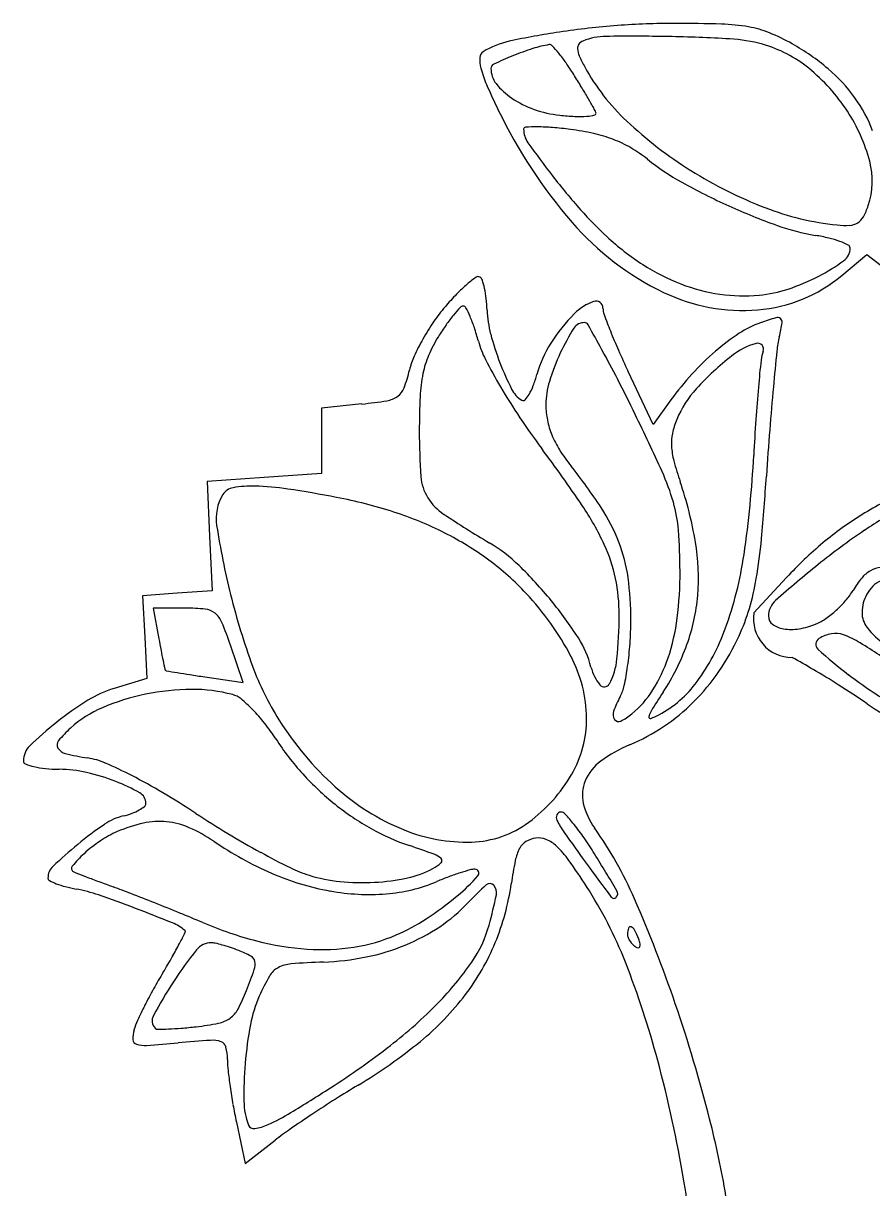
# Model space of a CAD drawing. Header units: millimetres. Extents: x 56222 to 3066687, y -650199 to -121287.
# Drawn here: x 140371.89 to 140378.25, y -185786.98 to -185778.2 of the extents above; entities that cross this region are included whole.
import ezdxf

# ---------------------------------------------------------------- set-up
doc = ezdxf.new("R2010")
doc.units = ezdxf.units.MM
doc.header["$MEASUREMENT"] = 0
doc.layers.add('$TD_AUDIT_GENERATED_(A0BDF17)', color=32, linetype='Continuous', lineweight=30)

msp = doc.modelspace()

# ---------------------------------------------------------------- linework, layer by layer
at = {"layer": '$TD_AUDIT_GENERATED_(A0BDF17)', "linetype": 'Continuous', "lineweight": 25, "ltscale": 2}
for p, q in [((140378.0222, -185780.0916), (140378.2097, -185779.9338)), ((140378.2097, -185779.9338), (140378.4162, -185780.0913)), ((140376.6086, -185781.2091), (140376.4203, -185780.8112)), ((140374.4241, -185781.056), (140374.12, -185781.0866)), ((140376.7412, -185781.0254), (140376.6086, -185781.2091)), ((140374.12, -185781.0866), (140374.12, -185781.3315)), ((140374.12, -185781.3315), (140374.12, -185781.5763)), ((140374.12, -185781.5763), (140373.6916, -185781.6069)), ((140373.6916, -185781.6069), (140373.2631, -185781.6375)), ((140373.2631, -185781.6375), (140373.2819, -185782.047)), ((140373.2819, -185782.047), (140373.3007, -185782.4565)), ((140377.6086, -185782.3572), (140377.3643, -185782.6222)), ((140373.0395, -185782.4755), (140372.7783, -185782.4945)), ((140373.3007, -185782.4565), (140373.0395, -185782.4755)), ((140372.7783, -185782.4945), (140372.7951, -185782.805)), ((140373.1015, -185782.5863), (140372.8597, -185782.5863)), ((140372.8597, -185782.5863), (140372.9012, -185782.8159)), ((140372.7951, -185782.805), (140372.8119, -185783.1155)), ((140373.5334, -185783.1439), (140373.4384, -185782.8651)), ((140372.8119, -185783.1155), (140372.5657, -185783.1892)), ((140373.2452, -185783.1021), (140373.5334, -185783.1439)), ((140373.4826, -185786.4406), (140373.5491, -185786.7506)), ((140373.5491, -185786.7506), (140373.7733, -185786.5767))]:
    msp.add_line(p, q, dxfattribs=at)
for centre, radius, start, end in [((140376.8082, -185784.3599), 6.1593, 94.3519, 98.4268), ((140376.769, -185783.8444), 5.6423, 89.99999, 94.35188), ((140376.769, -185789.7622), 11.5601, 88.25477, 89.99997), ((140377.0772, -185779.6462), 1.4394, 80.1581, 88.25475), ((140377.1912, -185778.989), 0.7724, 68.06756, 80.15812), ((140375.6613, -185778.9462), 0.6246, 102.22835, 121.71749), ((140376.7512, -185783.9749), 5.7701, 98.42682, 102.22839), ((140376.108, -185778.4002), 0.0713, 112.01609, 143.90307), ((140376.2602, -185778.7767), 0.4773, 90.68954, 112.01605), ((140376.4408, -185793.7854), 15.4871, 88.96312, 90.68952), ((140376.5045, -185790.2664), 11.9676, 86.7502, 88.96313), ((140377.1172, -185779.4764), 1.1602, 74.47953, 86.75017), ((140376.9445, -185779.6017), 1.4329, 60.45483, 68.06756), ((140375.3611, -185778.4604), 0.0536, 121.71756, 177.71756), ((140376.3285, -185780.3328), 2.0395, 107.78562, 112.29216), ((140375.9569, -185779.1744), 0.823, 98.90941, 107.78558), ((140375.8333, -185778.3858), 0.0248, 42.66416, 98.90942), ((140374.9378, -185779.2112), 1.2426, 39.28446, 42.66421), ((140374.9912, -185779.1674), 1.1736, 34.83129, 39.28445), ((140376.0926, -185778.389), 0.0522, 143.90298, 184.14166), ((140376.1939, -185778.3816), 0.1538, 184.14182, 204.31474), ((140377.1732, -185779.2749), 0.9511, 50.77659, 74.47955), ((140376.777, -185779.8973), 1.7726, 49.85737, 60.45481), ((140375.5787, -185778.4691), 0.2713, 177.71761, 194.58043), ((140375.4284, -185778.5408), 0.0366, 114.81172, 180.00001), ((140376.8901, -185781.7027), 3.52, 112.29219, 114.81173), ((140374.2813, -185779.6615), 2.0385, 31.88618, 34.83125), ((140377.1537, -185777.948), 1.207, 204.3148, 208.73473), ((140376.1207, -185778.3281), 0.8314, 194.58055, 203.53659), ((140375.574, -185778.5408), 0.1822, 180.00004, 218.33223), ((140367.8551, -185783.6592), 9.6067, 31.24282, 31.88613), ((140377.5287, -185777.7424), 1.6347, 208.73475, 226.8241), ((140376.8747, -185779.6405), 1.423, 33.24992, 50.7766), ((140377.1432, -185779.463), 1.2046, 35.70182, 49.85739), ((140380.253, -185776.5282), 5.3386, 203.53661, 205.80339), ((140375.8394, -185778.3309), 0.5206, 218.33225, 235.85984), ((140369.8714, -185782.436), 7.2484, 30.4483, 31.24287), ((140375.9565, -185778.1583), 0.7292, 235.8598, 250.67233), ((140369.7595, -185782.5019), 7.3782, 29.79288, 30.44834), ((140377.2596, -185779.3794), 1.0613, 20.51906, 35.70173), ((140378.9135, -185777.1758), 3.8508, 205.80341, 220.83503), ((140376.0055, -185778.0187), 0.8772, 250.67233, 263.56905), ((140375.8465, -185779.0168), 0.3641, 23.94995, 29.79285), ((140376.1665, -185778.8747), 0.014, 284.25909, 23.95004), ((140376.9954, -185779.5614), 1.2787, 14.76846, 33.24996), ((140376.1057, -185777.1296), 1.7719, 263.56909, 267.23708), ((140376.0545, -185778.1891), 0.7111, 267.23711, 274.49108), ((140376.0824, -185778.5438), 0.3554, 274.49106, 284.25911), ((140378.5547, -185776.6489), 3.1342, 226.8241, 237.93809), ((140375.6514, -185778.9951), 0.0149, 92.74501, 180.00003), ((140375.8116, -185778.9951), 0.175, 180.00004, 215.40723), ((140375.7306, -185780.6453), 1.667, 89.68676, 92.74503), ((140375.7314, -185780.4981), 1.5198, 85.41063, 89.68669), ((140375.608, -185782.0346), 3.0612, 82.87826, 85.41063), ((140375.7587, -185780.8283), 1.8456, 77.35667, 82.87823), ((140375.9356, -185780.0399), 1.0375, 68.85806, 77.35663), ((140381.7843, -185774.7494), 7.5029, 215.40734, 217.77425), ((140375.9827, -185779.9181), 0.9069, 59.69379, 68.85806), ((140375.8985, -185780.0622), 1.0739, 51.62025, 59.69378), ((140377.7542, -185777.7191), 1.9151, 231.62029, 240.94153), ((140378.6225, -185776.5407), 3.2618, 237.9381, 248.87283), ((140377.6691, -185779.3838), 0.582, 341.48958, 14.76852), ((140379.9367, -185776.1812), 5.1655, 217.77427, 221.43722), ((140379.1781, -185775.1566), 4.8466, 240.94154, 245.60088), ((140379.1627, -185775.1905), 4.8093, 245.60081, 250.24984), ((140377.7124, -185779.3983), 0.5363, 331.70121, 341.48963), ((140378.1153, -185777.7891), 2.736, 221.43716, 227.33114), ((140378.208, -185777.6133), 2.1119, 248.87278, 264.01735), ((140378.0793, -185779.5959), 0.1196, 301.89782, 331.70124), ((140377.6072, -185778.3048), 2.1242, 220.83503, 244.2983), ((140378.0953, -185778.1635), 1.6505, 250.24981, 260.57187), ((140378.0513, -185779.109), 0.608, 264.01737, 272.98004), ((140378.0764, -185779.5911), 0.1253, 272.98004, 301.89793), ((140377.6276, -185778.3181), 2.0165, 227.33117, 237.06628), ((140377.5952, -185781.1749), 1.4021, 76.41333, 80.57186), ((140377.7412, -185780.5708), 0.7806, 69.96603, 76.41332), ((140377.7936, -185780.4272), 0.6278, 63.76835, 69.96602), ((140377.9667, -185779.8866), 0.1184, 305.94946, 0), ((140378.0599, -185779.8866), 0.0251, 359.99997, 63.76836), ((140377.3695, -185778.7166), 1.5416, 237.06627, 248.97215), ((140377.1766, -185778.7971), 1.4642, 297.36262, 305.94953), ((140375.8826, -185780.9429), 1.0317, 125.72026, 130.45176), ((140375.2953, -185780.1261), 0.0257, 58.28236, 125.72009), ((140375.2861, -185780.141), 0.0433, 17.9602, 58.28242), ((140377.3029, -185779.2367), 1.1173, 274.64206, 310.07879), ((140377.129, -185778.7052), 1.5677, 288.25634, 297.36272), ((140375.9508, -185781.0228), 1.1368, 130.45186, 135.9512), ((140374.7109, -185780.3275), 0.6479, 12.36828, 17.96016), ((140374.5955, -185780.3528), 0.766, 6.51775, 12.36822), ((140377.3084, -185778.8755), 1.3714, 248.9721, 261.64377), ((140377.3073, -185779.2457), 0.9985, 275.48854, 288.2564), ((140376.6357, -185781.6854), 2.0897, 135.95127, 139.43756), ((140374.2316, -185780.3944), 1.1323, 2.15279, 6.51774), ((140377.2821, -185778.9803), 1.3745, 244.29828, 274.6421), ((140377.2862, -185779.0266), 1.2187, 261.64374, 275.48855), ((140376.0308, -185781.1676), 1.2935, 139.43761, 145.71039), ((140376.1269, -185781.2133), 1.3084, 137.65344, 140.94543), ((140375.1835, -185780.3535), 0.032, 89.99998, 137.65351), ((140375.1835, -185780.3446), 0.0231, 27.63136, 89.99989), ((140374.3385, -185780.7869), 0.9769, 23.41825, 27.63131), ((140376.1943, -185780.3206), 0.8318, 182.15286, 194.6703), ((140376.2833, -185780.6433), 0.3755, 108.65539, 135.09566), ((140376.1798, -185780.3368), 0.052, 0.03606, 108.65538), ((140376.3724, -185780.3367), 0.1405, 180.03601, 200.09385), ((140376.4417, -185781.4477), 1.7908, 145.71039, 150.62584), ((140376.0802, -185781.1754), 1.2483, 140.94549, 145.20506), ((140374.3029, -185780.8023), 1.0157, 18.29343, 23.41825), ((140376.9374, -185781.2952), 1.2989, 135.09563, 147.63021), ((140376.0894, -185780.5356), 0.0898, 87.54375, 147.80899), ((140376.0919, -185780.4777), 0.0318, 29.58795, 87.54378), ((140380.7557, -185778.7332), 4.808, 200.09388, 201.65917), ((140377.6517, -185781.1306), 0.7243, 109.21853, 123.36337), ((140378.2994, -185782.9886), 2.6919, 106.64308, 109.21853), ((140377.5396, -185780.4466), 0.0389, 53.20802, 106.64304), ((140375.7992, -185780.1476), 1.8006, 347.02887, 350.46796), ((140377.5441, -185780.4406), 0.0313, 350.46795, 53.20798), ((140376.7494, -185781.6404), 2.0632, 145.20506, 148.12859), ((140373.545, -185781.0529), 1.8139, 14.97372, 18.29343), ((140377.3568, -185780.0163), 2.0334, 194.67029, 201.09009), ((140377.4696, -185781.4045), 1.7208, 147.80905, 154.85376), ((140360.1259, -185789.5432), 18.392, 28.92018, 29.58802), ((140380.2898, -185778.9182), 4.3067, 201.65917, 203.75774), ((140378.2068, -185781.9735), 1.7335, 123.36335, 130.73226), ((140376.3113, -185781.3744), 1.6412, 150.62584, 155.64712), ((140375.8782, -185781.0987), 1.0372, 148.12862, 156.87802), ((140375.9672, -185780.4051), 0.6934, 194.97366, 207.21276), ((140376.5746, -185781.0652), 0.8694, 147.63019, 164.56435), ((140377.5168, -185781.0985), 0.5148, 105.42839, 128.3107), ((140377.3917, -185780.6449), 0.0442, 339.00626, 105.42835), ((140378.4224, -185780.7518), 0.8912, 167.02892, 174.05759), ((140375.3308, -185780.9305), 0.5649, 155.64714, 166.77188), ((140375.5681, -185780.9663), 0.7001, 156.87794, 168.62428), ((140377.3563, -185781.3513), 1.5955, 154.85381, 163.06399), ((140369.3869, -185784.4267), 7.8116, 27.07472, 28.92029), ((140382.1351, -185778.106), 6.3227, 203.75777, 205.33155), ((140378.4184, -185782.2193), 2.0579, 130.73224, 137.5956), ((140378.5993, -185782.4685), 2.2608, 128.31079, 137.46888), ((140377.6749, -185780.7536), 0.2591, 159.00629, 173.93841), ((140400.9955, -185783.1014), 23.5863, 174.05758, 174.71258), ((140373.6622, -185780.5383), 1.1492, 339.75971, 346.7719), ((140378.9572, -185778.8675), 4.0556, 207.21281, 210.52634), ((140377.4564, -185779.9779), 2.1402, 201.09003, 206.82895), ((140390.4324, -185782.1083), 13.0884, 173.93856, 174.83031), ((140375.9962, -185781.0525), 1.1368, 168.6243, 177.33136), ((140374.8112, -185780.5783), 0.96, 339.27693, 344.56439), ((140376.4113, -185781.0635), 0.6078, 163.06405, 179.94055), ((140363.3788, -185787.4978), 14.5591, 25.91673, 27.07478), ((140378.5073, -185782.3004), 2.1782, 137.59563, 144.17275), ((140374.6155, -185780.8898), 0.1332, 305.52759, 339.7598), ((140379.6151, -185778.4796), 4.8193, 210.5264, 213.77645), ((140375.7347, -185780.8486), 0.2109, 206.82894, 238.28244), ((140375.4783, -185780.868), 0.2306, 317.19313, 329.87279), ((140375.2933, -185780.7607), 0.4445, 329.87285, 339.27691), ((140377.5167, -185781.4755), 0.7918, 137.46891, 157.49991), ((140387.8508, -185781.8747), 10.4962, 174.83035, 176.15868), ((140399.3632, -185782.9504), 21.947, 174.71256, 175.55274), ((140374.1043, -185777.8785), 3.1936, 275.74736, 279.14407), ((140374.5813, -185780.842), 0.1919, 279.14411, 305.52761), ((140380.4577, -185781.2604), 5.6032, 177.33139, 179.99988), ((140375.6337, -185781.012), 0.0188, 238.28239, 317.19312), ((140376.3885, -185781.0635), 0.5849, 179.9406, 191.23659), ((140380.2101, -185778.0817), 5.5351, 213.77641, 216.7059), ((140359.4052, -185789.4288), 18.977, 24.48965, 25.91675), ((140376.3956, -185781.0621), 0.5921, 191.23665, 202.42884), ((140377.3325, -185781.3992), 0.5924, 157.49988, 167.99417), ((140393.2626, -185782.2381), 15.9202, 176.15866, 177.13085), ((140379.7028, -185781.2604), 4.8483, 179.99985, 184.0342), ((140376.5249, -185781.0087), 0.732, 202.42885, 212.37465), ((140377.1072, -185781.3513), 0.362, 167.99415, 183.16998), ((140407.7976, -185783.6064), 30.4069, 175.55277, 176.21075), ((140366.6371, -185788.2009), 11.3949, 34.07475, 36.70589), ((140377.0716, -185780.6621), 1.3794, 212.37465, 218.56475), ((140377.2951, -185781.3409), 0.5502, 183.16998, 194.88318), ((140379.1274, -185780.8539), 2.4461, 194.8831, 198.75272), ((140369.5132, -185781.0478), 7.859, 351.68253, 357.13079), ((140372.8001, -185784.0677), 4.0835, 33.17716, 38.56472), ((140375.1733, -185782.2462), 1.6501, 15.94207, 24.48962), ((140356.8831, -185780.2342), 20.6192, 354.90356, 356.21081), ((140373.477, -185781.794), 0.1119, 99.40219, 148.2824), ((140373.6004, -185782.539), 0.867, 88.58049, 99.40226), ((140373.5728, -185783.6516), 1.9799, 81.41718, 88.58049), ((140375.2068, -185781.5775), 0.341, 184.03416, 212.09363), ((140374.0523, -185782.5769), 2.9135, 9.59664, 18.75267), ((140373.6732, -185781.9153), 0.3424, 148.28244, 188.90163), ((140372.4594, -185791.0286), 9.4405, 79.16831, 81.41721), ((140373.5562, -185785.2964), 3.6043, 72.08967, 79.16826), ((140375.2668, -185781.5399), 0.4119, 212.09361, 236.50785), ((140379.5249, -185784.0751), 2.5721, 113.4372, 121.61969), ((140374.3197, -185783.0043), 2.1198, 24.93201, 34.07477), ((140375.0493, -185782.5971), 1.3963, 21.18253, 33.1771), ((140375.7497, -185782.0816), 1.0506, 4.29943, 15.94199), ((140379.359, -185783.7133), 2.0702, 115.03495, 124.31272), ((140373.8515, -185784.3827), 2.644, 63.16037, 72.08964), ((140379.723, -185774.8052), 8.4873, 236.50779, 239.21478), ((140379.498, -185784.0314), 2.5207, 121.61971, 129.89123), ((140379.2392, -185781.0435), 5.9763, 188.90161, 193.9616), ((140373.9934, -185784.1023), 2.3298, 53.61566, 63.16043), ((140372.418, -185782.332), 4.3917, 0.27629, 4.29942), ((140381.3493, -185786.6297), 5.6011, 124.31267, 128.72665), ((140374.7587, -185783.1378), 1.212, 45.89108, 59.21474), ((140375.1953, -185782.5972), 1.1542, 11.66324, 24.93208), ((140375.253, -185782.5182), 1.1778, 7.88058, 21.18253), ((140375.3335, -185782.3603), 1.6141, 355.34972, 9.59662), ((140373.6733, -185781.7317), 3.7623, 350.29692, 354.90357), ((140379.7433, -185784.3249), 2.9032, 129.89125, 137.33113), ((140374.5113, -185781.7785), 2.8077, 339.93967, 351.68258), ((140374.1628, -185783.8724), 2.0442, 43.08762, 53.61575), ((140373.4548, -185784.483), 3.0854, 39.26008, 45.89101), ((140383.2812, -185789.0387), 8.689, 128.72664, 131.47418), ((140378.3502, -185782.5139), 0.2353, 97.95719, 118.81694), ((140375.0087, -185782.6357), 1.3447, 359.83079, 11.6633), ((140374.1744, -185782.6675), 2.2667, 359.73085, 7.88061), ((140374.1131, -185782.3239), 2.6967, 352.79059, 0.27626), ((140375.4992, -185782.0439), 1.9099, 343.3914, 350.29689), ((140378.7298, -185782.8213), 0.7229, 140.44394, 149.42904), ((140378.3439, -185782.5026), 0.2223, 118.81694, 140.44401), ((140378.4177, -185782.594), 0.2359, 115.32886, 151.84504), ((140374.0693, -185783.9598), 2.1722, 27.729, 43.08759), ((140377.6617, -185782.1904), 0.5177, 319.26918, 329.42908), ((140378.4921, -185781.2292), 5.2065, 193.96157, 200.14939), ((140373.4918, -185784.4526), 3.0375, 32.72916, 39.26003), ((140375.5369, -185782.3768), 1.4101, 339.95617, 355.34967), ((140377.6318, -185782.6475), 0.1589, 131.47412, 180.00001), ((140377.4185, -185781.981), 0.8386, 312.18995, 319.26922), ((140378.4719, -185782.6231), 0.2974, 151.84503, 178.92938), ((140373.1015, -185783.9591), 1.3728, 83.80614, 89.99991), ((140373.2347, -185782.7318), 0.1383, 50.38613, 83.80619), ((140373.2091, -185782.7628), 0.1785, 22.54841, 50.38616), ((140372.8893, -185782.6295), 3.4641, 354.39539, 359.83082), ((140375.8229, -185782.1404), 1.5721, 335.40091, 343.39135), ((140377.6496, -185782.668), 0.289, 170.89272, 270), ((140377.5475, -185782.6475), 0.0746, 179.99994, 233.95752), ((140377.4395, -185782.0041), 0.8074, 305.02258, 312.19001), ((140378.3573, -185782.6209), 0.1828, 178.92943, 217.90507), ((140370.7854, -185783.7691), 2.8028, 18.81559, 22.54842), ((140373.7572, -185782.6655), 2.6839, 356.00196, 359.7309), ((140375.2695, -185782.4702), 1.5311, 341.35377, 352.79059), ((140377.616, -185782.5535), 0.1909, 233.95747, 260.76538), ((140377.6088, -185782.1723), 0.5771, 279.35959, 292.50005), ((140377.6831, -185782.3518), 0.3829, 292.49997, 305.02266), ((140378.6799, -185782.3697), 0.5917, 217.90507, 235.95433), ((140382.5276, -185781.0755), 9.7825, 190.24784, 190.77519), ((140375.4289, -185783.2077), 0.7349, 13.98473, 32.72919), ((140375.6315, -185782.1876), 1.6152, 323.98259, 339.93975), ((140375.634, -185782.0539), 1.7799, 325.53174, 335.40091), ((140377.6436, -185782.3835), 0.3631, 260.76541, 279.35961), ((140377.8777, -185782.8575), 0.0497, 122.37605, 227.29078), ((140377.9929, -185783.0393), 0.2649, 100.43347, 122.37601), ((140377.9761, -185782.9482), 0.1723, 70.15058, 100.43337), ((140377.8107, -185783.4064), 0.6594, 57.88519, 70.15057), ((140378.1425, -185781.91), 5.3187, 190.77528, 191.60744), ((140373.9725, -185782.6806), 2.4681, 352.03102, 356.00191), ((140375.2038, -185782.2553), 1.7646, 326.94518, 339.95612), ((140379.9074, -185780.6586), 3.0422, 227.29076, 232.92203), ((140369.886, -185796.0322), 15.5662, 56.64784, 57.88519), ((140390.2798, -185779.417), 17.7094, 191.60741, 191.82514), ((140375.0908, -185783.4229), 1.0182, 0.66609, 27.72897), ((140375.844, -185782.9194), 0.4953, 331.55889, 354.39537), ((140375.6419, -185782.5958), 1.138, 327.95108, 341.35377), ((140372.9253, -185791.4788), 9.7437, 59.91891, 60.99698), ((140372.9599, -185783.0432), 0.0139, 191.8253, 223.91546), ((140372.9587, -185783.0443), 0.0123, 223.91521, 260.36927), ((140378.0092, -185753.2809), 30.2011, 260.36936, 260.52887), ((140374.2484, -185775.8243), 7.3463, 260.52892, 261.27651), ((140375.22, -185769.4917), 13.753, 261.27661, 261.74414), ((140375.593, -185782.293), 2.1183, 200.14937, 212.26301), ((140376.4625, -185782.9503), 0.3303, 193.98475, 219.95249), ((140374.2983, -185782.7262), 2.1391, 348.09611, 352.03103), ((140375.7777, -185782.1526), 1.6055, 314.86946, 325.53184), ((140375.2727, -185787.4262), 5.0604, 57.43465, 59.9189), ((140380.4786, -185779.9028), 3.9895, 232.92197, 238.67624), ((140376.242, -185783.135), 0.0426, 219.95251, 331.55882), ((140376.0965, -185783.1053), 0.3014, 331.38904, 348.09617), ((140376.2515, -185782.6383), 0.8486, 298.1549, 323.98258), ((140372.7723, -185791.3412), 9.7057, 55.90874, 57.43462), ((140372.8, -185783.9712), 0.8163, 106.67843, 121.86088), ((140373.1458, -185784.9036), 1.7061, 101.66058, 113.03636), ((140373.1622, -185784.9829), 1.7871, 90.49559, 101.66058), ((140373.1567, -185784.3477), 1.1518, 74.97961, 90.49562), ((140373.4122, -185783.3953), 0.1657, 50.29761, 74.97964), ((140372.8112, -185784.1192), 1.1066, 44.22433, 50.29764), ((140377.0371, -185783.6183), 0.77, 151.38907, 160.43916), ((140375.9681, -185782.8001), 0.7531, 309.69003, 327.9511), ((140385.3069, -185788.8301), 10.2894, 146.9452, 147.87339), ((140373.6551, -185785.3471), 2.4363, 121.86083, 128.57924), ((140372.812, -185784.1185), 0.853, 113.03639, 132.14459), ((140372.6481, -185784.2779), 1.3342, 38.28708, 44.22434), ((140375.8295, -185782.2046), 1.5321, 303.9439, 314.86948), ((140382.0779, -185777.5922), 6.8963, 235.90876, 240.81963), ((140373.8885, -185785.6397), 2.8106, 128.5792, 134.10396), ((140375.8458, -185782.1334), 2.4174, 212.26295, 227.85744), ((140375.2907, -185783.4205), 0.8183, 329.75635, 0.66611), ((140376.3754, -185783.3832), 0.0678, 160.4392, 214.08266), ((140376.3493, -185783.4008), 0.0363, 214.08256, 295.77744), ((140376.186, -185783.0626), 0.4119, 295.77747, 309.69011), ((140376.5866, -185783.4039), 0.0107, 169.64265, 289.73248), ((140376.6983, -185783.4243), 0.1243, 147.87339, 169.64265), ((140376.4347, -185782.9806), 0.4604, 289.73245, 298.1548), ((140372.831, -185784.1396), 0.8814, 132.14466, 140.63545), ((140372.4905, -185784.4023), 1.535, 32.94228, 38.28701), ((140375.8807, -185782.2807), 1.4404, 292.50095, 303.94394), ((140372.1876, -185783.6118), 0.0492, 140.63542, 209.80213), ((140375.5025, -185782.4506), 2.054, 212.9422, 222.20258), ((140376.8234, -185784.5564), 1.0228, 112.501, 126.46752), ((140372.0391, -185783.7316), 0.1533, 134.10387, 179.99992), ((140372.2191, -185783.5938), 0.0854, 209.80217, 256.56568), ((140372.7264, -185781.4696), 2.2693, 256.56565, 260.9148), ((140371.911, -185783.7316), 0.0252, 179.99983, 248.22095), ((140372.0684, -185783.3377), 0.4494, 248.22093, 256.62154), ((140372.1153, -185783.1404), 0.6522, 256.6215, 264.32556), ((140372.1719, -185782.571), 1.2243, 264.32558, 269.13382), ((140372.138, -185784.8112), 1.0161, 77.39427, 89.13375), ((140372.2807, -185784.2573), 0.5538, 66.66561, 80.91479), ((140371.1878, -185786.7907), 3.3129, 62.87001, 66.66562), ((140376.4279, -185784.0212), 0.3573, 126.46748, 157.06505), ((140372.0343, -185785.2748), 1.4912, 68.58788, 77.39426), ((140370.7572, -185787.6311), 4.2571, 59.2985, 62.87003), ((140375.5174, -185782.4371), 2.0742, 222.20262, 231.39549), ((140374.963, -185783.2295), 1.1976, 306.51736, 329.75631), ((140376.3501, -185783.9883), 0.2729, 157.06496, 193.28528), ((140372.0676, -185785.19), 1.4001, 60.42923, 68.58791), ((140369.7024, -185789.4075), 6.3231, 56.64328, 59.29848), ((140375.3992, -185782.6269), 1.7517, 227.85748, 247.70971), ((140372.7143, -185784.0503), 0.0897, 359.99991, 60.42924), ((140372.7739, -185784.0503), 0.0301, 309.61437, 359.99986), ((140375.4694, -185782.4972), 1.9973, 231.39553, 240.76367), ((140376.5966, -185783.9301), 0.5262, 193.28532, 215.4531), ((140372.7409, -185784.5721), 0.4401, 103.84155, 124.1832), ((140372.491, -185783.5575), 0.6049, 283.84147, 290.23174), ((140372.5691, -185783.7695), 0.3789, 290.23184, 299.30413), ((140372.6272, -185783.8731), 0.2602, 299.30406, 309.61424), ((140376.9505, -185778.3971), 6.8588, 236.64324, 239.01016), ((140375.9295, -185784.1557), 0.0483, 156.38756, 206.44355), ((140375.9154, -185784.1495), 0.0329, 89.99988, 156.38769), ((140375.9154, -185784.1613), 0.0447, 42.49514, 89.99989), ((140374.7042, -185785.271), 1.6874, 39.02694, 42.49514), ((140374.0137, -185786.446), 2.7053, 124.18326, 129.49615), ((140373.0186, -185785.2468), 1.0735, 102.51992, 113.5484), ((140372.9046, -185784.7331), 0.5473, 84.26332, 102.51984), ((140372.9033, -185784.7457), 0.56, 66.25593, 84.26329), ((140372.6622, -185785.2938), 1.1588, 55.80305, 66.25594), ((140375.2238, -185783.5817), 0.7593, 271.68182, 306.51731), ((140376.507, -185783.8685), 0.6932, 206.44348, 215.23956), ((140374.7362, -185785.2451), 1.6462, 34.63191, 39.02687), ((140372.9079, -185784.9928), 0.7965, 113.54844, 123.96016), ((140376.9725, -185778.3605), 6.9016, 239.01008, 241.366), ((140375.3282, -185782.7495), 1.7082, 240.76362, 251.29725), ((140375.2093, -185783.0901), 1.2512, 247.70974, 271.68181), ((140375.7528, -185784.498), 0.1884, 98.12624, 121.44299), ((140375.7475, -185784.461), 0.1511, 67.14921, 98.12626), ((140375.7049, -185784.5621), 0.2608, 46.5625, 67.14925), ((140394.9708, -185770.8246), 23.2998, 215.23958, 215.93446), ((140373.8631, -185785.8481), 2.7073, 31.60413, 34.63192), ((140373.7744, -185785.9397), 2.9384, 23.54331, 35.45308), ((140374.4733, -185787.0036), 3.4279, 129.49623, 133.64628), ((140373.0671, -185785.2291), 1.0814, 123.96018, 132.23903), ((140374.8203, -185782.1179), 2.681, 235.80306, 246.40713), ((140372.0375, -185792.4698), 8.5541, 69.98353, 71.29719), ((140375.9069, -185784.5469), 0.3395, 152.01795, 168.60653), ((140375.723, -185784.4492), 0.1312, 121.44295, 152.018), ((140375.3875, -185784.8974), 0.7225, 35.44946, 46.56254), ((140372.9296, -185785.0777), 0.8768, 132.23903, 140.56342), ((140376.5864, -185779.0677), 6.0958, 241.36591, 243.69708), ((140374.8145, -185784.2728), 0.3022, 298.15481, 312.10855), ((140374.9151, -185784.5709), 0.1473, 45.79274, 69.98353), ((140375.0026, -185784.4809), 0.0218, 312.10851, 45.79273), ((140378.6421, -185785.0981), 3.1297, 168.60662, 171.84682), ((140371.7003, -185787.5225), 5.2487, 32.87566, 35.44951), ((140359.5077, -185794.681), 19.5625, 30.65228, 31.60408), ((140372.1916, -185784.6115), 0.1221, 133.64639, 179.99987), ((140372.2739, -185784.5384), 0.0279, 140.5634, 239.24465), ((140372.3214, -185784.4585), 0.1208, 239.24461, 248.7601), ((140378.8044, -185767.7789), 18.016, 248.76019, 249.03246), ((140374.5345, -185782.7722), 1.967, 246.40715, 259.7822), ((140374.3217, -185783.6493), 0.985, 243.697, 252.66586), ((140374.6103, -185783.8912), 0.7351, 282.15096, 298.15488), ((140375.7704, -185786.4638), 1.9876, 107.86073, 110.46826), ((140375.727, -185786.3291), 1.846, 105.49857, 107.86068), ((140375.2714, -185784.6862), 0.1411, 89.99989, 105.49856), ((140375.2714, -185784.5745), 0.0294, 318.78046, 89.99989), ((140390.5764, -185774.0096), 17.8726, 215.93455, 216.9512), ((140372.0905, -185784.6115), 0.0211, 179.99984, 242.65404), ((140372.3196, -185784.1685), 0.5198, 242.65402, 248.7974), ((140372.3639, -185784.0542), 0.6424, 248.79752, 255.21205), ((140376.1107, -185774.8081), 10.4883, 249.03244, 249.58317), ((140378.4953, -185768.402), 17.3239, 249.58313, 249.96129), ((140374.3766, -185783.4733), 1.1694, 252.66586, 264.26362), ((140374.4278, -185782.9637), 1.6816, 264.26368, 273.09729), ((140374.4336, -185783.0705), 1.5746, 273.09728, 282.15103), ((140374.5083, -185783.4925), 1.2403, 274.50848, 292.6764), ((140375.9429, -185786.9262), 2.481, 110.4683, 112.67641), ((140374.2544, -185783.6836), 1.3814, 309.85248, 318.78037), ((140376.7207, -185786.2028), 2.0571, 131.52666, 136.81183), ((140375.3834, -185784.6927), 0.04, 42.95325, 131.52655), ((140375.3547, -185784.7194), 0.0793, 348.07295, 42.95326), ((140373.7059, -185784.3909), 1.8569, 337.71045, 351.84685), ((140373.4204, -185786.4108), 3.2006, 21.41879, 32.87573), ((140372.4921, -185783.5687), 1.1445, 255.21203, 259.37468), ((140372.0606, -185785.8689), 1.1959, 71.04632, 79.37461), ((140369.5441, -185793.1966), 8.9436, 69.15721, 71.04632), ((140370.1957, -185791.1569), 6.8974, 68.77761, 69.96133), ((140364.8066, -185805.0347), 21.7848, 68.27526, 68.77763), ((140374.4768, -185783.0927), 1.6413, 259.78225, 274.50851), ((140373.5401, -185782.8278), 2.4961, 303.17132, 309.85241), ((140371.2599, -185783.8545), 4.2645, 344.92922, 348.07296), ((140376.3135, -185784.7384), 0.0249, 216.95132, 317.26762), ((140376.3023, -185784.728), 0.0402, 317.26746, 30.65223), ((140368.2943, -185796.4792), 12.4561, 67.78963, 69.15715), ((140364.1672, -185806.6396), 23.5124, 67.77834, 68.27521), ((140374.321, -185783.9502), 1.2342, 303.79447, 316.81181), ((140366.8763, -185788.9453), 10.4629, 18.91507, 23.54326), ((140366.8538, -185800.0633), 16.4084, 67.1276, 67.77825), ((140374.0974, -185783.6804), 1.4776, 293.27673, 303.17129), ((140372.8682, -185785.2769), 0.356, 49.99246, 67.78957), ((140367.7759, -185782.3534), 5.9533, 332.49896, 333.4173), ((140373.0901, -185785.0126), 0.0109, 333.4173, 49.99242), ((140374.3993, -185782.1765), 3.0047, 247.12762, 255.25838), ((140374.1927, -185783.7586), 1.4648, 292.34624, 303.79448), ((140374.5157, -185784.7312), 0.8926, 325.13309, 344.92914), ((140376.5612, -185785.0312), 0.1457, 161.91075, 179.99987), ((140376.4366, -185784.9905), 0.0146, 66.14384, 161.91083), ((140376.4191, -185785.03), 0.0578, 27.85864, 66.1438), ((140375.9382, -185785.2842), 0.6018, 20.99348, 27.85867), ((140370.5404, -185783.7926), 2.8365, 330.20422, 332.49896), ((140373.2951, -185785.2375), 0.1415, 89.99994, 141.36414), ((140373.2951, -185785.2217), 0.1257, 76.60333, 89.99985), ((140373.0325, -185786.3244), 1.2593, 74.13628, 76.60334), ((140374.1404, -185783.1604), 1.9873, 255.25841, 266.34177), ((140374.1691, -185783.847), 1.2961, 278.63599, 293.27666), ((140373.8318, -185784.4425), 1.7209, 322.74405, 337.7104), ((140376.4869, -185785.0312), 0.0715, 179.99985, 200.29739), ((140376.5523, -185785.007), 0.1412, 200.29735, 212.496), ((140376.5636, -185784.9998), 0.1546, 212.49599, 224.21604), ((140376.5397, -185785.0231), 0.1212, 224.21592, 238.28245), ((140376.262, -185785.1599), 0.2549, 12.65311, 20.99352), ((140376.4756, -185785.1119), 0.036, 337.33151, 12.65299), ((140375.6347, -185787.1075), 3.1366, 141.36411, 146.78374), ((140372.9951, -185786.4559), 1.3959, 71.51656, 74.13624), ((140372.9213, -185786.6767), 1.6288, 69.18311, 71.51658), ((140373.2298, -185785.8654), 0.7608, 61.54017, 69.18311), ((140373.5649, -185785.2472), 0.0576, 11.12321, 61.54013), ((140374.118, -185783.5108), 1.6362, 266.34177, 278.63595), ((140374.1325, -185783.6122), 1.6231, 281.49335, 292.34622), ((140376.5013, -185785.0851), 0.0483, 238.28238, 264.38744), ((140376.4978, -185785.1212), 0.012, 264.3876, 337.33167), ((140368.2433, -185782.4773), 5.4836, 328.80304, 330.20425), ((140373.5089, -185785.2582), 0.1147, 340.76093, 11.12321), ((140373.8713, -185785.4265), 0.1622, 117.96574, 150.24644), ((140373.913, -185785.505), 0.2511, 94.48545, 117.96573), ((140374.346, -185791.0251), 5.7882, 92.07733, 94.4855), ((140374.0651, -185783.2806), 1.9615, 272.07734, 281.4933), ((140373.2608, -185783.8568), 2.4222, 315.73495, 325.13306), ((140369.9659, -185787.7659), 6.9114, 14.97614, 21.41884), ((140376.2756, -185787.3412), 3.9066, 148.80311, 150.90649), ((140369.5088, -185783.8621), 4.3514, 338.55446, 340.76096), ((140375.1434, -185786.1537), 1.6274, 150.24652, 156.18516), ((140376.1785, -185787.2872), 3.7955, 150.90651, 153.05596), ((140375.8014, -185787.2167), 3.3359, 146.78373, 151.84419), ((140372.2273, -185784.93), 1.4307, 332.38176, 338.55446), ((140374.5491, -185785.8914), 0.9779, 156.18519, 169.30121), ((140372.5178, -185783.1327), 3.4596, 307.80374, 315.73489), ((140373.5375, -185784.2186), 2.0906, 309.34023, 322.74406), ((140375.7945, -185787.092), 3.3647, 153.05588, 155.1611), ((140373.3202, -185785.5018), 0.1973, 305.76353, 332.38176), ((140366.1741, -185789.1859), 11.2051, 14.30408, 18.91508), ((140373.1846, -185785.8839), 0.4888, 155.16111, 163.90592), ((140372.931, -185785.6804), 0.0802, 151.8442, 225.63796), ((140372.7567, -185781.996), 3.7538, 274.78288, 276.4772), ((140372.9506, -185783.7041), 2.0348, 276.47717, 281.28885), ((140373.3053, -185785.4811), 0.2227, 281.28879, 305.76353), ((140376.3805, -185786.2374), 2.8417, 169.30115, 175.22055), ((140372.9364, -185785.8123), 0.2304, 163.90595, 182.66771), ((140372.8923, -185785.72), 0.0249, 225.63798, 270.81997), ((140372.8456, -185782.4549), 3.2902, 270.82003, 272.22284), ((140372.8893, -185783.5812), 2.1631, 272.22288, 274.78298), ((140372.7441, -185785.8213), 0.0379, 182.66765, 253.43235), ((140372.7947, -185785.6512), 0.2154, 253.4323, 273.99995), ((140372.0061, -185774.3731), 11.521, 273.99991, 275.18111), ((140373.9758, -185796.0958), 10.2908, 93.82798, 95.18106), ((140373.3025, -185786.0331), 0.2056, 71.31484, 93.82792), ((140373.3504, -185785.8915), 0.0561, 13.62013, 71.31486), ((140373.0179, -185785.972), 0.3982, 359.99991, 13.62002), ((140370.9031, -185781.0513), 6.0939, 302.61287, 307.80366), ((140372.3939, -185782.8234), 3.8946, 300.92659, 309.34025), ((140374.1781, -185785.972), 0.762, 179.99993, 186.14675), ((140367.2667, -185788.4879), 9.7055, 9.52886, 14.97621), ((140377.0332, -185785.6646), 3.6336, 186.14684, 188.07652), ((140376.3972, -185786.2388), 2.8584, 175.22057, 180.91712), ((140378.458, -185792.9452), 7.9047, 120.92657, 122.36353), ((140377.4767, -185785.6016), 4.0815, 188.07656, 189.99845), ((140365.9287, -185773.2769), 15.3235, 301.30537, 302.61285), ((140377.0152, -185785.683), 3.613, 189.99837, 192.10427), ((140374.0605, -185786.2762), 0.5215, 180.91716, 200.99342), ((140379.7854, -185795.0397), 10.3844, 122.36357, 123.53469), ((140373.0616, -185785.0059), 1.5959, 294.41548, 301.30539), ((140379.2749, -185794.2695), 9.4603, 123.53466, 124.71861), ((140370.1009, -185788.1847), 7.1526, 9.58374, 14.30403), ((140373.6133, -185786.4478), 0.0424, 200.99348, 279.24864), ((140373.5558, -185786.0946), 0.4003, 279.24856, 294.41549), ((140375.3772, -185788.6444), 2.6168, 124.71859, 127.79931), ((140358.8184, -185789.9061), 18.272, 9.17119, 9.52893)]:
    msp.add_arc(centre, radius, start, end, dxfattribs=at)

doc.saveas('drawing.dxf')
